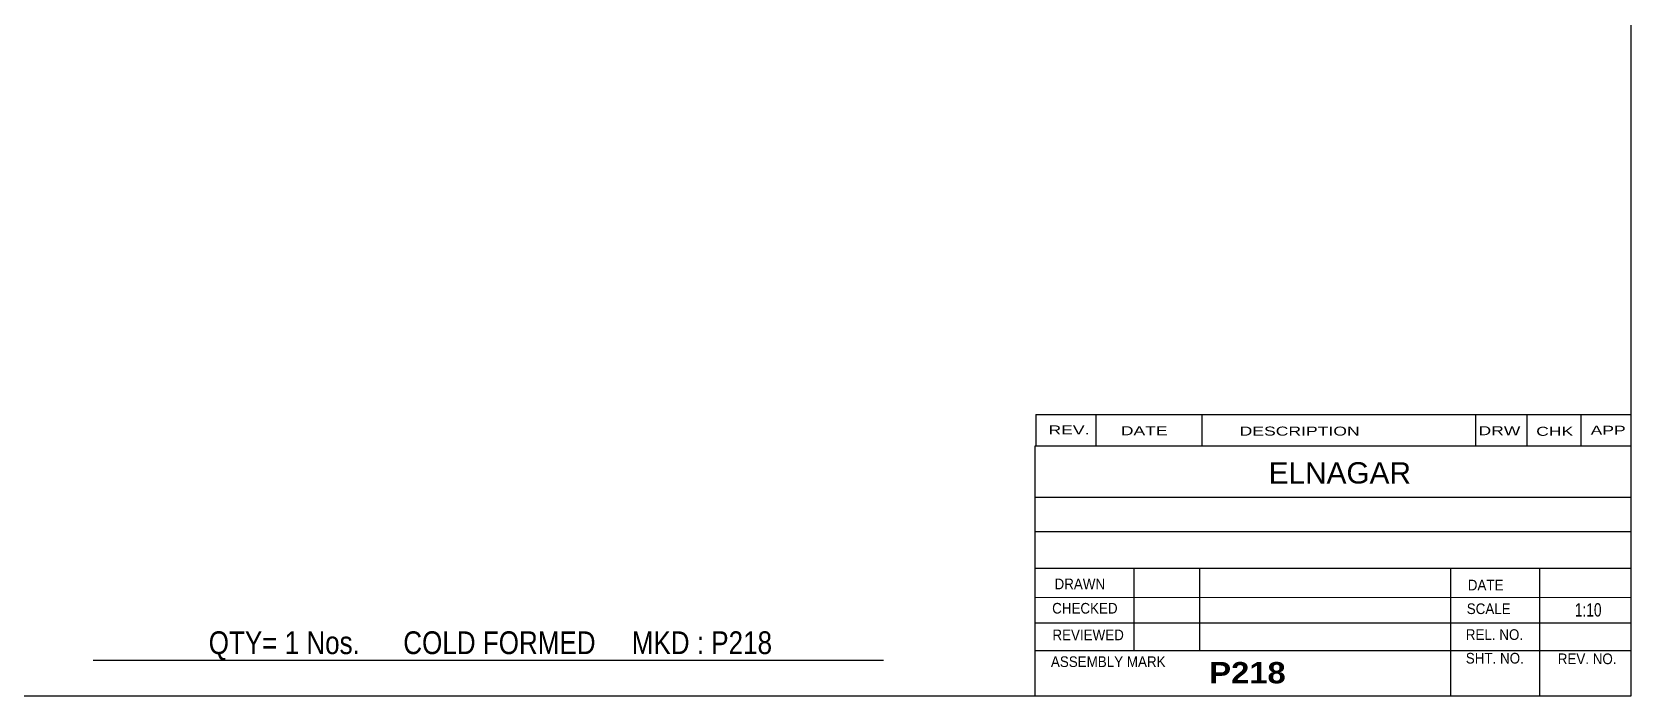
# Model space of a CAD drawing. Header units: millimetres. Extents: x -81 to 321, y -160 to 117.
# Drawn here: x 86.1 to 321.2, y -160.2 to -62.7 of the extents above; entities that cross this region are included whole.
import ezdxf

# ---------------------------------------------------------------- set-up
doc = ezdxf.new("R2010")
doc.units = ezdxf.units.MM
doc.styles.add('Arial', font='ARIAL.TTF', dxfattribs={"height": 0.2})
doc.styles.add('Arial Bold', font='ARIALBD.TTF', dxfattribs={"height": 0.2})
doc.styles.add('Arial Narrow', font='ARIALN.TTF', dxfattribs={"height": 0.2})

# ---------------------------------------------------------------- blocks, each defined once
blk = doc.blocks.new('Unknown-627192109-2045')
at = {"color": 5, "linetype": 'Continuous'}
for p, q in [((321.25, -160.25), (321.25, 116.75)), ((-78.75, -160.25), (321.25, -160.25))]:
    blk.add_line(p, q, dxfattribs=at)
blk = doc.blocks.new('CBS_CALLOFF-627192109-2105')
at = {"color": 7, "linetype": 'Continuous'}
blk.add_line((95.13, -154.98), (211.36, -155), dxfattribs=at)
at = {"color": 3, "linetype": 'Continuous', "style": 'Arial Narrow'}
blk.add_text('QTY= 1 Nos.      COLD FORMED     MKD : P218', height=3.3405, dxfattribs=at).set_placement((112.13, -154.09))
blk = doc.blocks.new('CBS_NAME_BLOG-627192109-2106')
at = {"color": 7, "linetype": 'Continuous'}
for p, q in [((233.66, -123.5), (321.18, -123.5)), ((233.66, -160.21), (233.66, -123.5)), ((233.66, -131.04), (321.18, -131.04)), ((233.73, -136.09), (321.25, -136.09)), ((233.66, -141.46), (321.18, -141.46)), ((248.18, -153.57), (248.18, -141.47)), ((257.87, -153.54), (257.87, -141.47)), ((294.78, -160.21), (294.78, -141.48)), ((307.83, -160.21), (307.83, -141.47)), ((233.67, -145.76), (321.25, -145.74)), ((233.66, -149.51), (321.18, -149.51)), ((233.66, -153.55), (321.18, -153.55)), ((233.66, -160.25), (321.25, -160.25))]:
    blk.add_line(p, q, dxfattribs=at)
at = {"color": 3, "linetype": 'Continuous', "style": 'Arial'}
blk.add_text('ELNAGAR', height=3.133, dxfattribs=at).set_placement((267.98, -129.03))
at = {"color": 3, "linetype": 'Continuous'}
for s, height, style, width, p in [('DRAWN', 1.566, 'Arial', 0.9, (236.49, -144.57)), ('DATE', 1.566, 'Arial', 0.9, (297.25, -144.73)), ('CHECKED', 1.566, 'Arial', 0.9, (236.14, -148.14)), ('SCALE', 1.566, 'Arial', 0.9, (297.1, -148.21)), ('1:10', 1.957, 'Arial Narrow', 0.9, (312.99, -148.57)), ('REL. NO.', 1.566, 'Arial', 0.9, (296.96, -152.01)), ('REVIEWED', 1.566, 'Arial', 0.9, (236.18, -152.06)), ('ASSEMBLY MARK', 1.5663, 'Arial', 0.9, (235.96, -155.99)), ('SHT. NO.', 1.566, 'Arial', 0.9, (296.96, -155.48)), ('REV. NO.', 1.566, 'Arial', 0.9, (310.48, -155.57)), ('P218', 3.131, 'Arial Bold', 1.1, (259.24, -158.39))]:
    blk.add_text(s, height=height, dxfattribs=dict(at, style=style, width=width)).set_placement(p)
blk = doc.blocks.new('CBS_REVISION-627192109-2107')
at = {"color": 7, "linetype": 'Continuous'}
for p, q in [((233.74, -118.87), (321.24, -118.87)), ((233.74, -118.87), (233.74, -123.5)), ((242.54, -118.87), (242.54, -123.5)), ((258.13, -118.87), (258.13, -123.44)), ((298.39, -118.87), (298.39, -123.5)), ((305.93, -118.87), (305.93, -123.5)), ((313.88, -118.87), (313.88, -123.5)), ((233.74, -123.5), (321.24, -123.5))]:
    blk.add_line(p, q, dxfattribs=at)
at = {"color": 7, "style": 'Arial Narrow', "width": 1.7}
for s, height, p in [('REV.', 1.326, (235.6, -121.82)), ('DATE', 1.326, (246.23, -121.94)), ('DESCRIPTION', 1.3257, (263.71, -121.99)), ('DRW', 1.326, (298.82, -121.93)), ('CHK', 1.326, (307.31, -122.02)), ('APP', 1.326, (315.31, -121.87))]:
    blk.add_text(s, height=height, dxfattribs=at).set_placement(p)

msp = doc.modelspace()

# ---------------------------------------------------------------- block references
for name in ['Unknown-627192109-2045', 'CBS_REVISION-627192109-2107', 'CBS_NAME_BLOG-627192109-2106', 'CBS_CALLOFF-627192109-2105']:
    msp.add_blockref(name, (0, 0))

doc.saveas('drawing.dxf')
